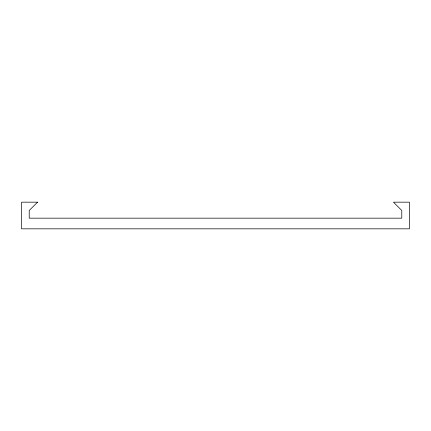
<?xml version="1.0" encoding="UTF-8"?>
<svg xmlns="http://www.w3.org/2000/svg" width="431" height="431" viewBox="0 0 431 431"><rect width="100%" height="100%" fill="white"/><g stroke="black" fill="none" stroke-linecap="round" stroke-linejoin="round"><path stroke-width="0.65" d="M37.545 202.171L29.216 210.5L29.216 218.167L401.784 218.167L401.784 210.5L393.455 202.171L409.45 202.171L409.45 228.829L21.55 228.829L21.55 202.171L37.545 202.171"/></g></svg>
